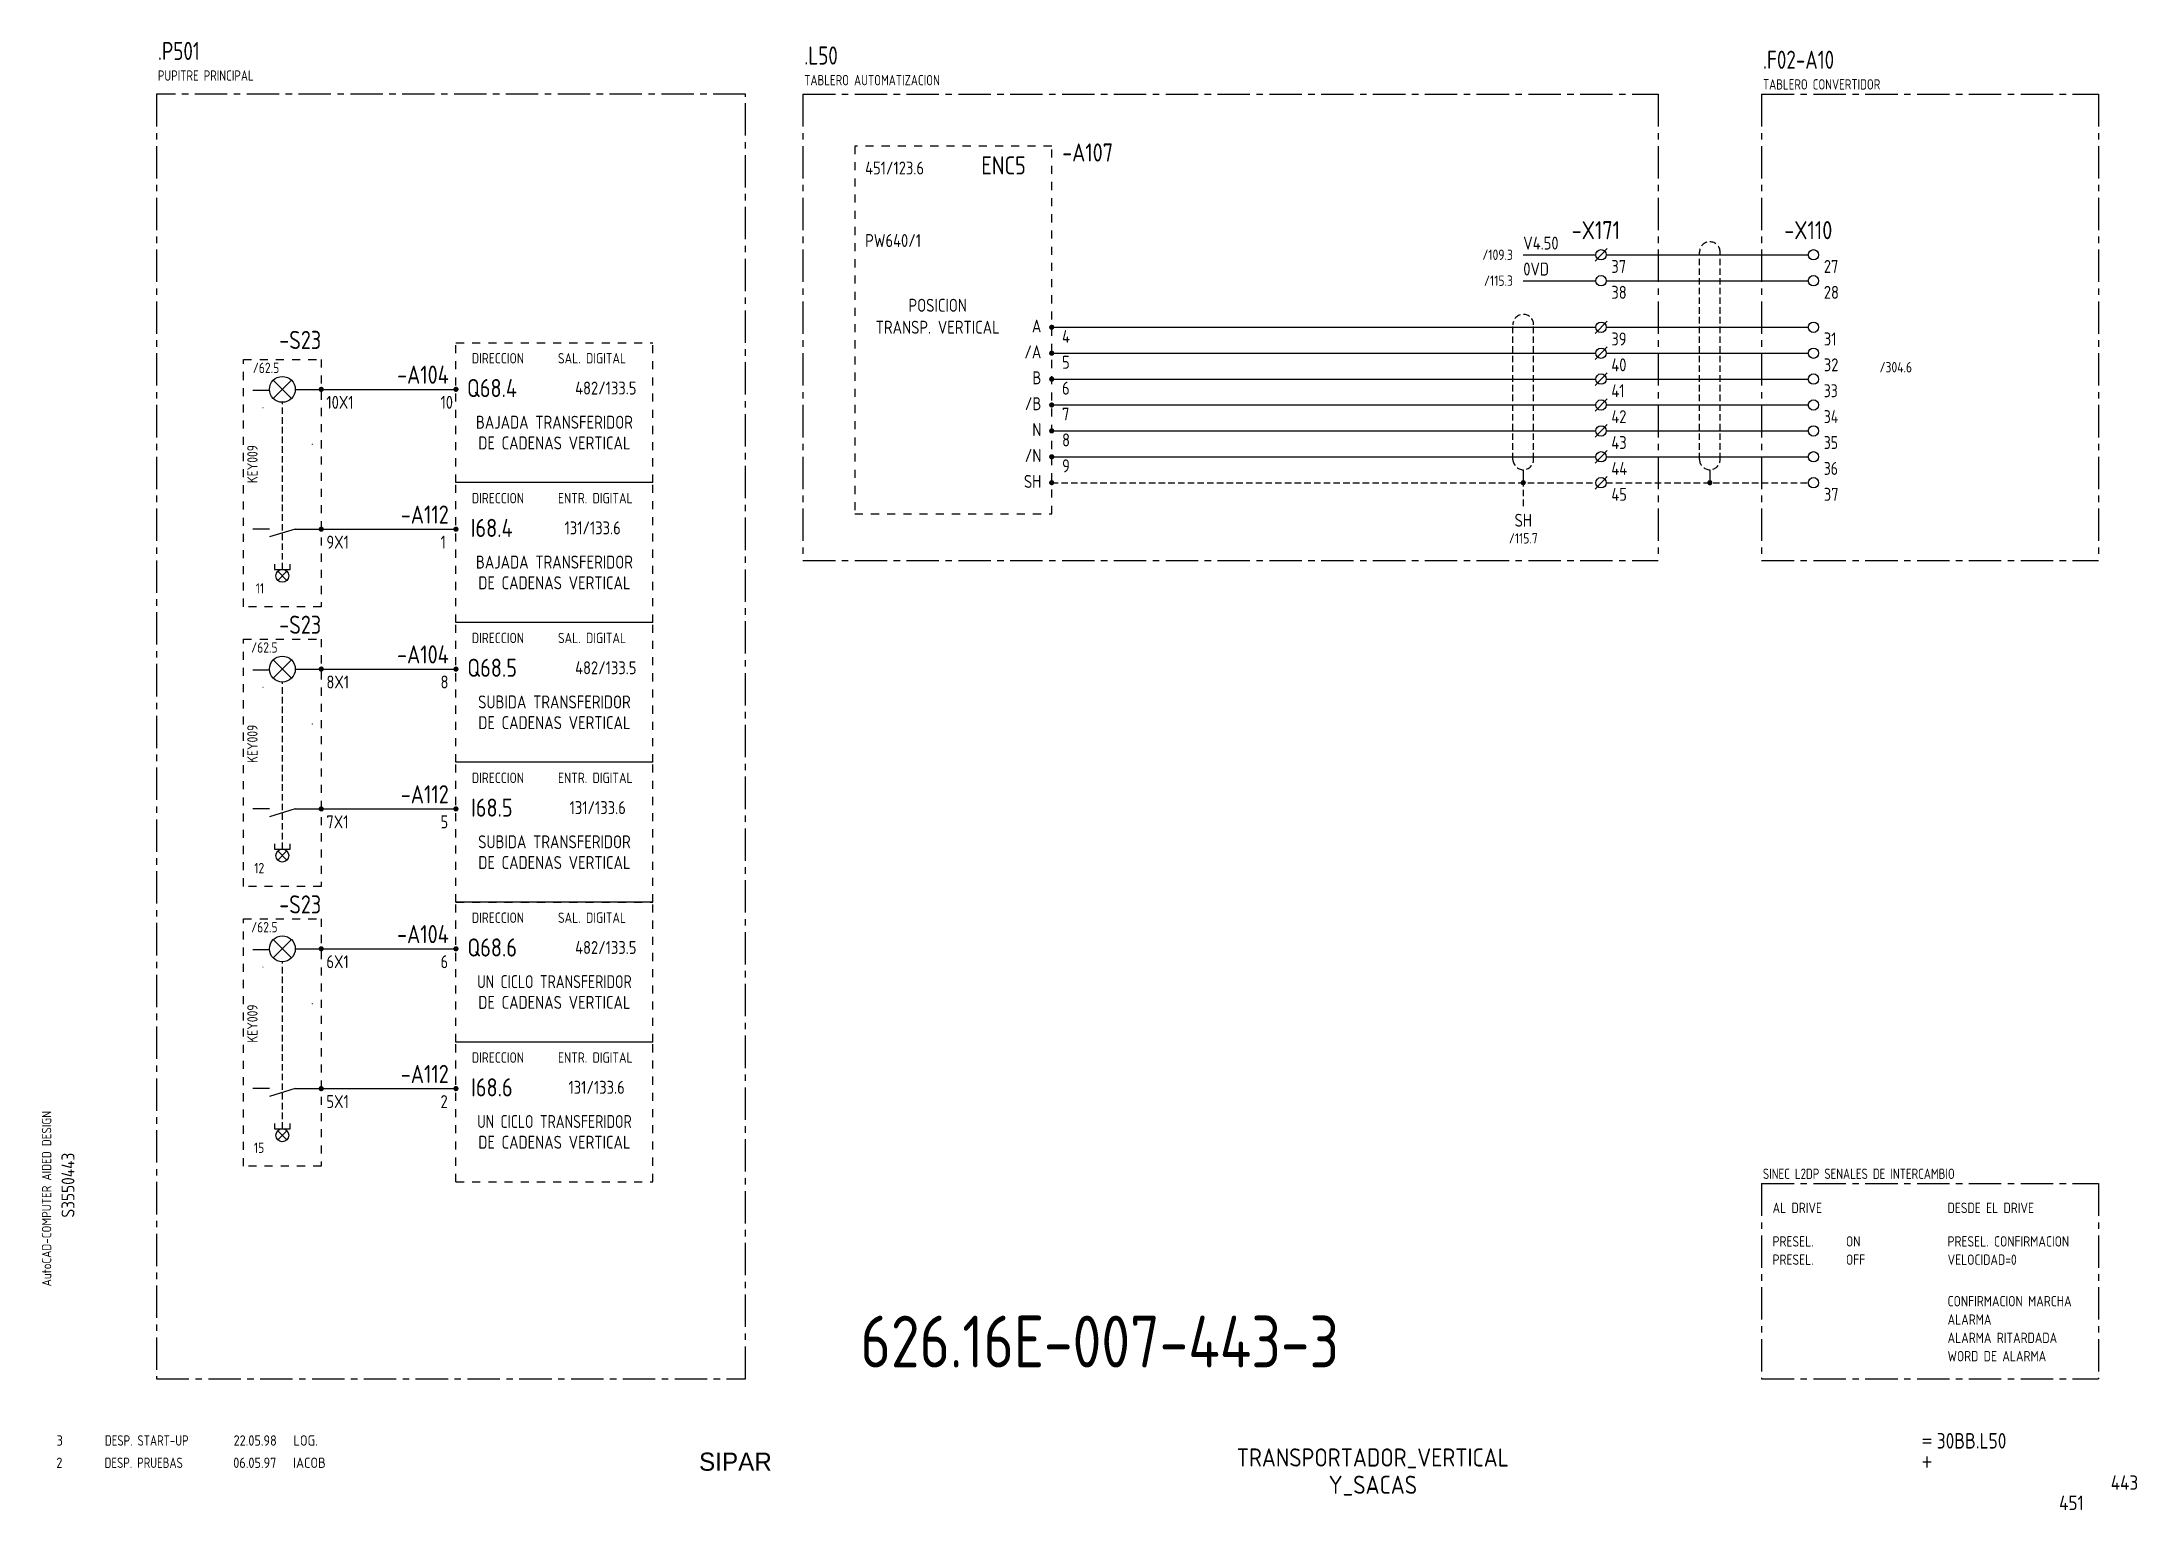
# Model space of a CAD drawing. Extents: x 10 to 414, y 6 to 289.
import ezdxf
from ezdxf.enums import TextEntityAlignment as Align

# ---------------------------------------------------------------- set-up
doc = ezdxf.new("R2010")
doc.units = 0
doc.header["$LTSCALE"] = 5
doc.header["$MEASUREMENT"] = 0
for name, pattern in [('CENTER', [2, 1.25, -0.25, 0.25, -0.25]), ('HIDDEN', [0.375, 0.25, -0.125]), ('HIDDEN1', [0.625, 0.3125, -0.3125])]:
    doc.linetypes.add(name, pattern=pattern)
doc.layers.get('0').update_dxf_attribs({"linetype": 'CONTINUOUS'})
doc.layers.add('CART', color=7, linetype='CONTINUOUS')
doc.styles.add('DIN', font='DIN.shx', dxfattribs={"width": 0.85})
doc.styles.add('ISO', font='DIN', dxfattribs={"width": 0.8})
doc.styles.add('N', font='ROMANS', dxfattribs={"width": 0.85, "height": 3})
doc.styles.add('X', font='UNIV.SHX', dxfattribs={"height": 3.5})

# ---------------------------------------------------------------- blocks, each defined once
blk = doc.blocks.new('BOX')
at = {"color": 3, "style": 'ISO', "width": 0.8}
blk.add_attdef('BOX', (0, 6), '', height=3.5, dxfattribs=at)
at = {"color": 7, "style": 'ISO', "width": 0.8}
blk.add_attdef('DESC', (0, 2), '', height=2, dxfattribs=at)
blk = doc.blocks.new('B5-3')
at = {"linetype": 'Continuous', "const_width": 0.5}
blk.add_lwpolyline([(-0.25, 0, 1), (0.25, 0, 1)], format="xyb", close=True, dxfattribs=at)
blk = doc.blocks.new('REV2')
at = {"color": 3, "style": 'DIN'}
for s, width, p in [('2', 0.9, (12.45, 13.79)), ('DESP. PRUEBAS', 0.8, (21.76, 13.79)), ('06.05.97', 0.9, (46.59, 13.79)), ('IACOB', 0.9, (58.16, 13.79))]:
    blk.add_text(s, height=2, dxfattribs=dict(at, width=width)).set_placement(p)
blk = doc.blocks.new('DESP')
at = {"color": 3, "style": 'DIN'}
for s, width, p in [('3', 0.9, (7.45, 13.02)), ('DESP. START-UP', 0.8, (16.76, 13.02)), ('22.05.98', 0.9, (41.59, 13.02)), ('LOG.', 0.9, (53.16, 13.02))]:
    blk.add_text(s, height=2, dxfattribs=dict(at, width=width)).set_placement(p)

msp = doc.modelspace()

# ---------------------------------------------------------------- linework, layer by layer
at = {"color": 3, "linetype": 'CENTER'}
for p, q in [((145.45, 279), (31.79, 279)), ((31.79, 279), (31.79, 31)), ((145.45, 31), (145.45, 279)), ((156.53, 279), (321.53, 279)), ((156.53, 279), (156.53, 189)), ((321.53, 279), (321.53, 189)), ((341.53, 279), (406.53, 279)), ((341.53, 279), (341.53, 189)), ((406.53, 279), (406.53, 189)), ((156.53, 189), (321.53, 189)), ((341.53, 189), (406.53, 189)), ((341.53, 68.68), (341.53, 31)), ((341.53, 68.68), (406.53, 68.68)), ((406.53, 68.68), (406.53, 31)), ((31.79, 31), (145.45, 31)), ((341.53, 31), (406.53, 31))]:
    msp.add_line(p, q, dxfattribs=at)
at = {"linetype": 'HIDDEN1'}
for p, q in [((166.53, 269), (166.53, 198)), ((204.53, 269), (166.53, 269)), ((204.53, 198), (204.53, 269)), ((89.57, 204.02), (89.57, 231.02)), ((89.57, 231.02), (127.57, 231.02)), ((127.57, 204.02), (127.57, 231.02)), ((48.57, 180.06), (48.57, 227.81)), ((48.57, 227.81), (63.57, 227.81)), ((63.57, 227.81), (63.57, 180.06)), ((127.57, 204.02), (89.57, 204.02)), ((127.57, 204.02), (89.57, 204.02)), ((89.57, 177.02), (89.57, 204.02)), ((127.57, 177.02), (127.57, 204.02)), ((166.53, 198), (204.53, 198)), ((63.57, 180.06), (48.57, 180.06)), ((127.57, 177.02), (89.57, 177.02)), ((127.57, 177.02), (89.57, 177.02)), ((89.57, 150.02), (89.57, 177.02)), ((127.57, 150.02), (127.57, 177.02)), ((48.57, 126.06), (48.57, 173.81)), ((48.57, 173.81), (63.57, 173.81)), ((63.57, 173.81), (63.57, 126.06)), ((127.57, 150.02), (89.57, 150.02)), ((127.57, 150.02), (89.57, 150.02)), ((89.57, 123.02), (89.57, 150.02)), ((127.57, 123.02), (127.57, 150.02)), ((63.57, 126.06), (48.57, 126.06)), ((89.57, 123.02), (127.57, 123.02)), ((127.57, 123.02), (89.57, 123.02)), ((127.57, 123.02), (89.57, 123.02)), ((89.57, 96.02), (89.57, 123.02)), ((127.57, 96.02), (127.57, 123.02)), ((48.57, 72.06), (48.57, 119.81)), ((48.57, 119.81), (63.57, 119.81)), ((63.57, 119.81), (63.57, 72.06)), ((89.57, 69.02), (89.57, 96.02)), ((127.57, 96.02), (89.57, 96.02)), ((127.57, 96.02), (89.57, 96.02)), ((127.57, 69.02), (127.57, 96.02)), ((63.57, 72.06), (48.57, 72.06)), ((89.57, 69.02), (127.57, 69.02))]:
    msp.add_line(p, q, dxfattribs=at)
for p, q in [((295.53, 248), (309.53, 248)), ((311.53, 248), (350.53, 248)), ((295.53, 243), (309.53, 243)), ((311.53, 243), (350.53, 243)), ((204.53, 234), (309.53, 234)), ((311.53, 234), (350.53, 234)), ((204.53, 229), (309.53, 229)), ((311.53, 229), (350.53, 229)), ((204.53, 224), (309.53, 224)), ((311.53, 224), (350.53, 224)), ((53.57, 221.83), (50.34, 221.83)), ((58.57, 222.02), (63.57, 222.02)), ((63.57, 222.02), (89.57, 222.02)), ((204.53, 219), (309.53, 219)), ((311.53, 219), (350.53, 219)), ((204.53, 214), (309.53, 214)), ((311.53, 214), (350.53, 214)), ((204.53, 209), (309.53, 209)), ((295.53, 206.5), (295.53, 204)), ((311.53, 209), (350.53, 209)), ((331.53, 206.5), (331.53, 204)), ((53.57, 195.02), (50.34, 195.02)), ((58.57, 195.02), (53.57, 193.52)), ((58.57, 195.02), (63.57, 195.02)), ((63.57, 195.02), (89.57, 195.02)), ((54.57, 188.27), (54.57, 187.27)), ((54.57, 187.27), (57.57, 187.27)), ((57.57, 187.27), (57.57, 188.27)), ((53.57, 167.83), (50.34, 167.83)), ((58.57, 168.02), (63.57, 168.02)), ((63.57, 168.02), (89.57, 168.02)), ((53.57, 141.02), (50.34, 141.02)), ((58.57, 141.02), (53.57, 139.52)), ((58.57, 141.02), (63.57, 141.02)), ((63.57, 141.02), (89.57, 141.02)), ((54.57, 134.27), (54.57, 133.27)), ((57.57, 133.27), (57.57, 134.27)), ((54.57, 133.27), (57.57, 133.27)), ((53.57, 113.83), (50.34, 113.83)), ((58.57, 114.02), (63.57, 114.02)), ((63.57, 114.02), (89.57, 114.02)), ((53.57, 87.02), (50.34, 87.02)), ((58.57, 87.02), (53.57, 85.52)), ((58.57, 87.02), (63.57, 87.02)), ((63.57, 87.02), (89.57, 87.02)), ((54.57, 80.27), (54.57, 79.27)), ((54.57, 79.27), (57.57, 79.27)), ((57.57, 79.27), (57.57, 80.27))]:
    msp.add_line(p, q)
at = {"linetype": 'Continuous'}
for p, q in [((309.41, 246.78), (311.69, 249.21)), ((309.41, 232.78), (311.69, 235.21)), ((309.41, 227.78), (311.69, 230.21)), ((54.3, 220.25), (57.83, 223.79)), ((57.83, 220.25), (54.3, 223.79)), ((309.41, 222.78), (311.69, 225.21)), ((309.41, 217.78), (311.69, 220.21)), ((309.41, 212.78), (311.69, 215.21)), ((309.41, 207.78), (311.69, 210.21)), ((127.57, 204.02), (89.57, 204.02)), ((127.57, 204.02), (89.57, 204.02)), ((309.41, 202.78), (311.69, 205.21)), ((55.18, 185.13), (56.95, 186.9)), ((56.95, 185.13), (55.18, 186.9)), ((127.57, 177.02), (89.57, 177.02)), ((127.57, 177.02), (89.57, 177.02)), ((54.3, 166.25), (57.83, 169.79)), ((57.83, 166.25), (54.3, 169.79)), ((127.57, 150.02), (89.57, 150.02)), ((127.57, 150.02), (89.57, 150.02)), ((55.18, 131.13), (56.95, 132.9)), ((56.95, 131.13), (55.18, 132.9)), ((127.57, 123.02), (89.57, 123.02)), ((54.3, 112.25), (57.83, 115.79)), ((57.83, 112.25), (54.3, 115.79)), ((127.57, 96.02), (89.57, 96.02)), ((127.57, 96.02), (89.57, 96.02)), ((55.18, 77.13), (56.95, 78.9)), ((56.95, 77.13), (55.18, 78.9))]:
    msp.add_line(p, q, dxfattribs=at)
at = {"linetype": 'HIDDEN'}
for p, q in [((329.53, 208.5), (329.53, 248.5)), ((333.53, 208.5), (333.53, 248.5)), ((293.53, 208.5), (293.53, 234.5)), ((297.53, 208.5), (297.53, 234.5)), ((56.07, 187.27), (56.07, 219.52)), ((204.53, 204), (309.53, 204)), ((295.53, 204.5), (295.53, 199.5)), ((311.53, 204), (350.53, 204)), ((56.07, 133.27), (56.07, 165.52)), ((56.07, 79.27), (56.07, 111.52))]:
    msp.add_line(p, q, dxfattribs=at)
at = {"linetype": 'Continuous', "const_width": 0.5}
for points in [[(295.28, 204, 1), (295.78, 204, 1)], [(331.28, 204, 1), (331.78, 204, 1)]]:
    msp.add_lwpolyline(points, format="xyb", close=True, dxfattribs=at)
for centre, radius in [((310.53, 248), 1), ((351.53, 248), 1), ((310.53, 243), 1), ((351.53, 243), 1), ((310.53, 234), 1), ((351.53, 234), 1), ((310.53, 229), 1), ((351.53, 229), 1), ((56.07, 222.02), 2.5), ((310.53, 224), 1), ((351.53, 224), 1), ((310.53, 219), 1), ((351.53, 219), 1), ((310.53, 214), 1), ((351.53, 214), 1), ((310.53, 209), 1), ((351.53, 209), 1), ((310.53, 204), 1), ((351.53, 204), 1), ((56.07, 168.02), 2.5), ((56.07, 114.02), 2.5)]:
    msp.add_circle(centre, radius)
at = {"linetype": 'Continuous'}
for centre in [(56.06, 186.02), (56.06, 132.02), (56.06, 78.02)]:
    msp.add_circle(centre, 1.25, dxfattribs=at)
at = {"linetype": 'HIDDEN'}
for centre, start, end in [((331.53, 248.5), 0, 180), ((295.53, 234.5), 0, 180), ((295.53, 208.5), 180, 0), ((331.53, 208.5), 180, 0)]:
    msp.add_arc(centre, 2, start, end, dxfattribs=at)

# ---------------------------------------------------------------- block references
for p, values in [((32.04, 279.6), {'BOX': '.P501', 'DESC': 'PUPITRE PRINCIPAL'}), ((156.77, 278.72), {'BOX': '.L50', 'DESC': 'TABLERO AUTOMATIZACION'}), ((341.77, 277.9), {'BOX': '.F02-A10', 'DESC': 'TABLERO CONVERTIDOR'})]:
    msp.add_blockref('BOX', p).add_auto_attribs(values)
for p in [(204.53, 234), (204.53, 229), (204.53, 224), (204.53, 219), (204.53, 214), (204.53, 209), (204.53, 204)]:
    msp.add_blockref('B5-3', p)
at = {"xscale": -1}
for p in [(63.57, 222.02), (89.57, 222.02), (63.57, 195.02), (89.57, 195.02), (63.57, 168.02), (89.57, 168.02), (63.57, 141.02), (89.57, 141.02), (63.57, 114.02), (89.57, 114.02), (63.57, 87.02), (89.57, 87.02)]:
    msp.add_blockref('B5-3', p, dxfattribs=at)
ref = msp.add_blockref('BOX', (341.77, 67.58))
ref.add_attrib('DESC', 'SINEC L2DP SENALES DE INTERCAMBIO', (341.77, 69.58), dxfattribs={"color": 7, "height": 2, "style": 'ISO', "width": 0.8})
at = {"linetype": 'Continuous'}
for name, p in [('DESP', (5.06, 5.07)), ('REV2', (0, 0))]:
    msp.add_blockref(name, p, dxfattribs=at)

# ---------------------------------------------------------------- texts
at = {"color": 3, "style": 'DIN', "width": 0.85}
for s, p in [('ENC5', (199.53, 263.5)), ('-S23', (63.57, 229.81)), ('-A104', (88.18, 223.1)), ('Q68.4', (101.34, 220.52)), ('-A112', (88.18, 196.1)), ('I68.4', (100.5, 193.52)), ('-S23', (63.57, 174.83)), ('-A104', (88.18, 169.1)), ('Q68.5', (101.34, 166.52)), ('-A112', (88.18, 142.1)), ('I68.5', (100.5, 139.52)), ('-S23', (63.57, 120.83)), ('-A104', (88.18, 115.1)), ('Q68.6', (101.34, 112.52)), ('-A112', (88.18, 88.1)), ('I68.6', (100.5, 85.52))]:
    msp.add_text(s, height=3.5, dxfattribs=at).set_placement(p, align=Align.RIGHT)
for s, height, p in [('-A107', 3.5, (206.53, 266)), ('PW640/1', 2.5, (168.53, 249.5))]:
    msp.add_text(s, height=height, dxfattribs=at).set_placement(p)
at = {"style": 'DIN'}
for s, height, width, p in [('451/123.6', 2.5, 0.85, (168.53, 263.5)), ('V4.50', 2.5, 0.85, (295.53, 249)), ('37', 2.5, 0.85, (312.53, 244.5)), ('27', 2.5, 0.85, (353.53, 244.5)), ('0VD', 2.5, 0.85, (295.53, 244)), ('38', 2.5, 0.85, (312.53, 239.5)), ('28', 2.5, 0.85, (353.53, 239.5)), ('4', 2.5, 0.85, (206.53, 231)), ('39', 2.5, 0.85, (312.53, 230.5)), ('31', 2.5, 0.85, (353.53, 230.5)), ('5', 2.5, 0.85, (206.53, 226)), ('40', 2.5, 0.85, (312.53, 225.5)), ('32', 2.5, 0.85, (353.53, 225.5)), ('482/133.5', 2.5, 0.85, (112.57, 221.02)), ('6', 2.5, 0.85, (206.53, 221)), ('41', 2.5, 0.85, (312.53, 220.5)), ('33', 2.5, 0.8, (353.53, 220.5)), ('10X1', 2.5, 0.85, (64.57, 218.27)), ('10', 2.5, 0.85, (86.59, 218.27)), ('7', 2.5, 0.85, (206.53, 216)), ('42', 2.5, 0.85, (312.53, 215.5)), ('34', 2.5, 0.8, (353.53, 215.5)), ('8', 2.5, 0.85, (206.53, 211)), ('43', 2.5, 0.85, (312.53, 210.5)), ('35', 2.5, 0.8, (353.53, 210.5)), ('9', 2.5, 0.85, (206.53, 206)), ('44', 2.5, 0.85, (312.53, 205.5)), ('36', 2.5, 0.8, (353.53, 205.5)), ('45', 2.5, 0.85, (312.53, 200.5)), ('37', 2.5, 0.85, (353.53, 200.5)), ('131/133.6', 2.5, 0.85, (110.52, 194.02)), ('9X1', 2.5, 0.85, (64.57, 191.27)), ('1', 2.5, 0.85, (86.59, 191.27)), ('8X1', 2.5, 0.85, (64.57, 164.27)), ('8', 2.5, 0.85, (86.59, 164.27)), ('482/133.5', 2.5, 0.85, (112.57, 167.02)), ('131/133.6', 2.5, 0.85, (111.5, 140.02)), ('7X1', 2.5, 0.85, (64.57, 137.27)), ('5', 2.5, 0.85, (86.59, 137.27)), ('482/133.5', 2.5, 0.85, (112.57, 113.02)), ('6X1', 2.5, 0.85, (64.57, 110.27)), ('6', 2.5, 0.85, (86.59, 110.27)), ('5X1', 2.5, 0.85, (64.57, 83.27)), ('2', 2.5, 0.85, (86.59, 83.27)), ('131/133.6', 2.5, 0.85, (111.29, 86.02)), ('AL DRIVE', 2, 0.85, (343.64, 63)), ('DESDE EL DRIVE', 2, 0.85, (377.41, 63)), ('PRESEL.', 2, 0.85, (343.64, 56.53)), ('ON', 2, 0.85, (357.8, 56.53)), ('PRESEL. CONFIRMACION', 2, 0.85, (377.41, 56.53)), ('PRESEL.', 2, 0.85, (343.64, 53)), ('OFF', 2, 0.85, (357.8, 53)), ('VELOCIDAD=0', 2, 0.85, (377.41, 53)), ('CONFIRMACION MARCHA', 2, 0.85, (377.41, 44.99)), ('ALARMA', 2, 0.85, (377.41, 41.45)), ('ALARMA RITARDADA', 2, 0.85, (377.41, 37.91)), ('WORD DE ALARMA', 2, 0.85, (377.41, 34.37))]:
    msp.add_text(s, height=height, dxfattribs=dict(at, width=width)).set_placement(p)
at = {"color": 3, "style": 'DIN', "width": 0.85}
for s, p in [('-X171', (309.53, 251)), ('-X110', (350.53, 251))]:
    msp.add_text(s, height=3.5, dxfattribs=at).set_placement(p, align=Align.CENTER)
at = {"style": 'DIN', "width": 0.85}
for s, p in [('/109.3', (293.53, 247)), ('/115.3', (293.53, 242)), ('/304.6', (370.56, 225.3))]:
    msp.add_text(s, height=2, dxfattribs=at).set_placement(p, align=Align.RIGHT)
at = {"style": 'DIN'}
for s, height, width, p in [('POSICION', 2.5, 0.85, (182.53, 237)), ('TRANSP. VERTICAL', 2.5, 0.85, (182.53, 232.76)), ('BAJADA TRANSFERIDOR', 2.5, 0.85, (108.57, 214.42)), ('DE CADENAS VERTICAL', 2.5, 0.85, (108.57, 210.42)), ('/115.7', 2, 0.85, (295.53, 192.26)), ('SH', 2.5, 0.85, (295.53, 195.5)), ('BAJADA TRANSFERIDOR', 2.5, 0.85, (108.57, 187.42)), ('DE CADENAS VERTICAL', 2.5, 0.85, (108.57, 183.42)), ('SUBIDA TRANSFERIDOR', 2.5, 0.85, (108.57, 160.42)), ('DE CADENAS VERTICAL', 2.5, 0.85, (108.57, 156.42)), ('SUBIDA TRANSFERIDOR', 2.5, 0.85, (108.57, 133.42)), ('DE CADENAS VERTICAL', 2.5, 0.85, (108.57, 129.42)), ('UN CICLO TRANSFERIDOR', 2.5, 0.8, (108.57, 106.42)), ('DE CADENAS VERTICAL', 2.5, 0.85, (108.57, 102.42)), ('UN CICLO TRANSFERIDOR', 2.5, 0.8, (108.57, 79.42)), ('DE CADENAS VERTICAL', 2.5, 0.85, (108.57, 75.42))]:
    msp.add_text(s, height=height, dxfattribs=dict(at, width=width)).set_placement(p, align=Align.CENTER)
at = {"color": 1, "style": 'DIN', "width": 0.85}
for s, height, p in [('A', 2.5, (202.53, 233)), ('/A', 2.5, (202.53, 228)), ('DIRECCION', 2, (102.7, 227.02)), ('B', 2.5, (202.53, 223)), ('.', 2, (52.57, 218.33)), ('/B', 2.5, (202.53, 218)), ('N', 2.5, (202.53, 213)), ('.', 2, (62.07, 211.27)), ('/N', 2.5, (202.53, 208)), ('SH', 2.5, (202.53, 203)), ('DIRECCION', 2, (102.7, 200.02)), ('11', 2, (52.57, 182.6)), ('DIRECCION', 2, (102.7, 173.02)), ('.', 2, (52.57, 164.33)), ('.', 2, (62.07, 157.27)), ('DIRECCION', 2, (102.7, 146.02)), ('12', 2, (52.57, 128.6)), ('DIRECCION', 2, (102.7, 119.02)), ('.', 2, (52.57, 110.33)), ('.', 2, (62.07, 103.27)), ('DIRECCION', 2, (102.7, 92.02)), ('15', 2, (52.57, 74.6))]:
    msp.add_text(s, height=height, dxfattribs=at).set_placement(p, align=Align.RIGHT)
for p in [(52.91, 225.16), (52.59, 171.18), (52.59, 117.18)]:
    msp.add_text('/62.5', height=2, dxfattribs=at).set_placement(p, align=Align.CENTER)
for s, p in [('SAL. DIGITAL', (109.25, 227.02)), ('ENTR. DIGITAL', (109.25, 200.02)), ('SAL. DIGITAL', (109.25, 173.02)), ('ENTR. DIGITAL', (109.25, 146.02)), ('SAL. DIGITAL', (109.25, 119.02)), ('ENTR. DIGITAL', (109.25, 92.02))]:
    msp.add_text(s, height=2, dxfattribs=at).set_placement(p)
for p in [(51.29, 207.58), (51.29, 153.58), (51.29, 99.58)]:
    msp.add_text('KEY009', height=2, rotation=90, dxfattribs=at).set_placement(p, align=Align.CENTER)
at = {"color": 2, "insert": (167.62, 43.19), "char_height": 10, "width": 111.0411, "attachment_point": 1, "style": 'DIN'}
msp.add_mtext('626.16E-007-443-3', dxfattribs=at)
at = {"layer": 'CART', "color": 1, "style": 'DIN', "width": 0.9}
msp.add_text('AutoCAD-COMPUTER AIDED DESIGN', height=1.8, rotation=90, dxfattribs=at).set_placement((11.47, 48.84))
at = {"layer": 'CART', "color": 3, "style": 'N', "width": 0.85}
for s, p in [('=', (372.24, 17.91)), ('+', (372.24, 13.87))]:
    msp.add_text(s, height=2.5, dxfattribs=at).set_placement(p)
at = {"layer": 'CART', "color": 3, "style": 'DIN', "width": 0.9, "flags": 1}
msp.add_attdef('S3550443', text='', height=2.5, rotation=90, dxfattribs=at).set_placement((15.95, 68.38), align=Align.CENTER)
at = {"layer": 'CART', "color": 3, "style": 'DIN', "width": 0.85}
msp.add_attdef('30BB.L50', text='', height=3, dxfattribs=at).set_placement((375.33, 16.63), align=Align.BOTTOM_LEFT)
at = {"layer": 'CART', "color": 6, "style": 'X', "flags": 1}
msp.add_attdef('SIPAR', text='', height=3.5, dxfattribs=at).set_placement((143.5, 15), align=Align.MIDDLE)
at = {"layer": 'CART', "color": 2, "style": 'DIN', "width": 0.9, "flags": 1}
for tag, p in [('TRANSPORTADOR_VERTICAL', (266.5, 15.65)), ('Y_SACAS', (266.5, 10.38)), ('_', (266.5, 11.45))]:
    msp.add_attdef(tag, text='', height=3.5, dxfattribs=at).set_placement(p, align=Align.MIDDLE)
msp.add_attdef('443', text='', height=2.8, dxfattribs=at).set_placement((414.2, 9.56), align=Align.RIGHT)
at = {"layer": 'CART', "color": 7, "style": 'DIN', "width": 0.9, "flags": 1}
msp.add_attdef('451', (398.93, 5.65), '', height=2.8, dxfattribs=at)

doc.saveas('drawing.dxf')
